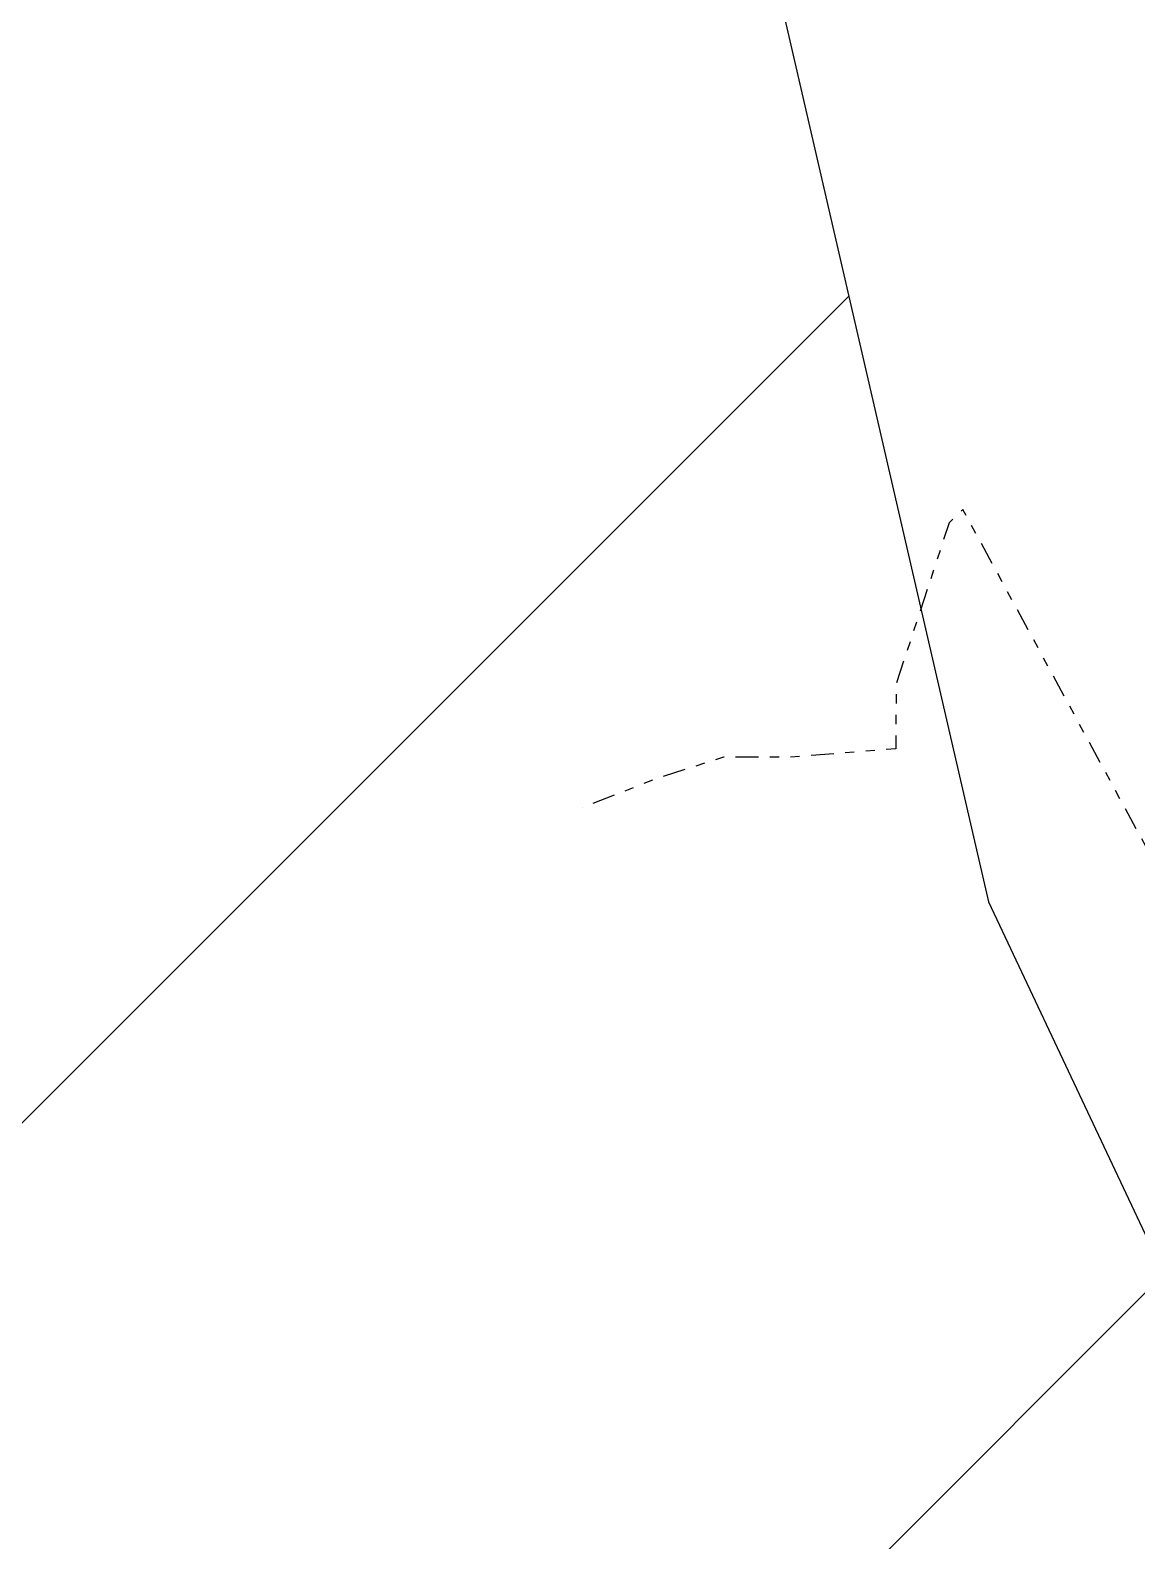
# Model space of a CAD drawing. Header units: feet. Extents: x 2175025 to 2179063, y 467811 to 470338.
# Drawn here: x 2176336.07 to 2176348.17, y 469743.34 to 469759.86 of the extents above; entities that cross this region are included whole.
import ezdxf

# ---------------------------------------------------------------- set-up
doc = ezdxf.new("R2010")
doc.units = ezdxf.units.FT
doc.header["$LTSCALE"] = 0.5
doc.header["$MEASUREMENT"] = 0
doc.linetypes.add('DIVIDE', pattern=[1.25, 0.5, -0.25, 0, -0.25, 0, -0.25])
for name, color, linetype in [('EC', 35, 'DIVIDE'), ('Road Bush Tollway Approximate', 4, 'CONTINUOUS'), ('wetlands_formatted', 70, 'CONTINUOUS')]:
    doc.layers.add(name, color=color, linetype=linetype)

msp = doc.modelspace()

# ---------------------------------------------------------------- hatches: boundary and pattern name
at = {"layer": 'wetlands_formatted', "ltscale": 200}
h = msp.add_hatch(dxfattribs=at)
h.set_pattern_fill('ANSI31', color=5, scale=80, style=0)
h.paths.add_polyline_path([(2176609.029, 469306.875), (2176564.475, 469314.621), (2176518.952, 469376.588), (2176465.681, 469463.729), (2176408.536, 469542.156), (2176331.05, 469663.185), (2176267.125, 469763.881), (2176265.188, 469780.34), (2176266.156, 469794.864), (2176273.905, 469802.61), (2176286.496, 469802.61), (2176304.899, 469790.991), (2176316.522, 469794.864), (2176331.05, 469781.309), (2176343.642, 469762.912), (2176346.547, 469750.325), (2176354.296, 469733.865), (2176364.95, 469700.946), (2176370.762, 469684.486), (2176385.29, 469654.47), (2176402.724, 469629.296), (2176424.033, 469607.027), (2176442.435, 469592.504), (2176454.058, 469579.917), (2176464.712, 469565.393), (2176474.398, 469556.679), (2176488.926, 469546.997), (2176500.549, 469513.109), (2176513.141, 469476.316), (2176539.292, 469422.095), (2176552.852, 469383.366), (2176564.475, 469359.16), (2176572.223, 469348.509), (2176581.909, 469348.509), (2176604.186, 469324.304)])

# ---------------------------------------------------------------- linework, layer by layer
at = {"layer": 'EC', "color": 43, "elevation": 429, "flags": 128}
msp.add_lwpolyline([(2176351.614, 469743.646), (2176350.395, 469746.825), (2176349.127, 469749.084), (2176348.27, 469750.925), (2176346.268, 469754.613), (2176346.117, 469754.469), (2176345.538, 469752.707), (2176345.533, 469751.997), (2176344.36, 469751.904), (2176343.648, 469751.904), (2176342.946, 469751.681), (2176342.103, 469751.352)], dxfattribs=at)
at = {"layer": 'Road Bush Tollway Approximate', "color": 7}
for centre, radius, start, end in [((2173710.799, 468084.011, -18.307), 2864.497, 17.026885, 36.837241), ((2174160.322, 468447.702, -18.307), 2417.512, 21.071371, 34.016959), ((2173390.262, 467884.613, -18.307), 3206.071, 18.666029, 36.254819)]:
    msp.add_arc(centre, radius, start, end, dxfattribs=at)
at = {"layer": 'wetlands_formatted', "color": 5, "ltscale": 200}
msp.add_lwpolyline([(2176408.536, 469542.156), (2176331.05, 469663.185), (2176267.125, 469763.881), (2176265.188, 469780.34), (2176266.156, 469794.864), (2176273.905, 469802.61), (2176286.496, 469802.61), (2176304.899, 469790.991), (2176316.522, 469794.864), (2176331.05, 469781.309), (2176343.642, 469762.912), (2176346.547, 469750.325), (2176354.296, 469733.865), (2176364.95, 469700.946), (2176370.762, 469684.486), (2176385.29, 469654.47)], dxfattribs=at)

doc.saveas('drawing.dxf')
